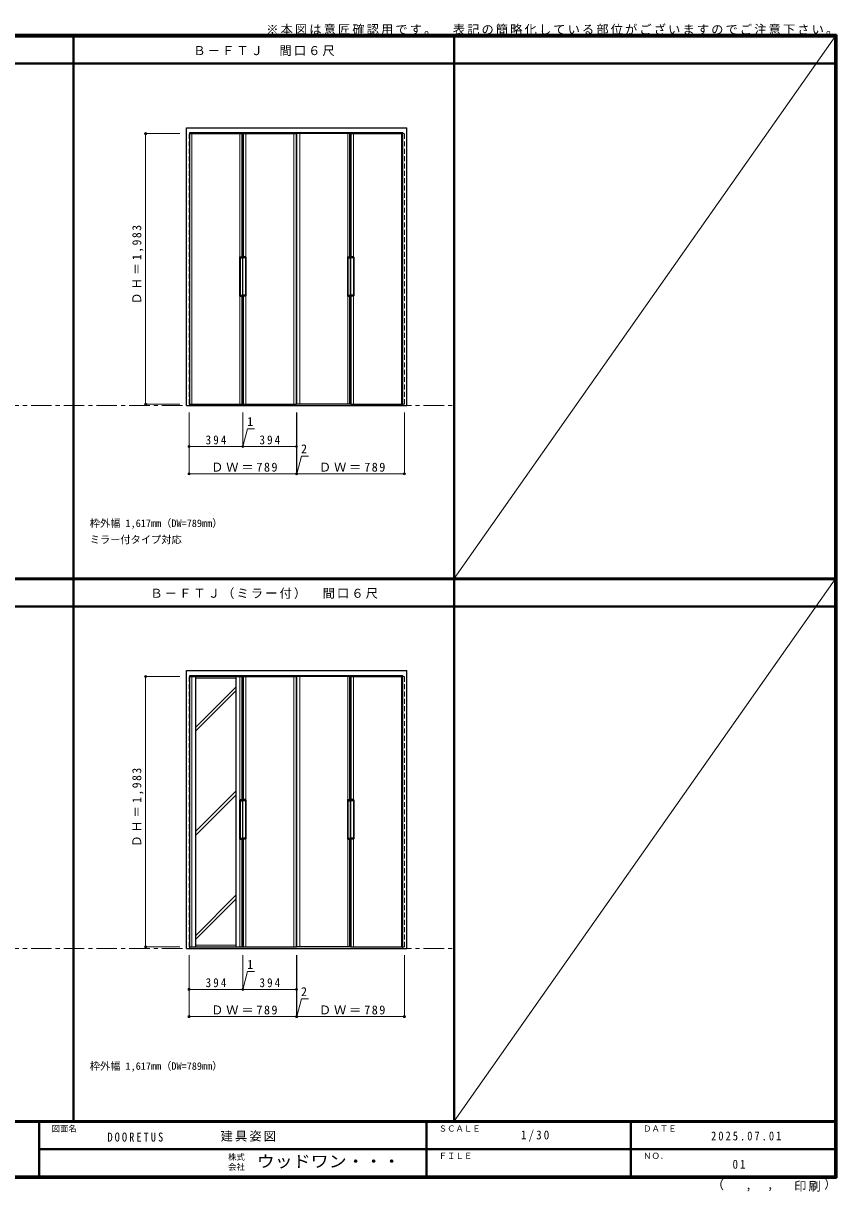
# Model space of a CAD drawing. Units: millimetres, scale not verified. Extents: x -6000 to 5700, y -4307 to 4260.
# Drawn here: x -267 to 5700, y -4307 to 4260 of the extents above; entities that cross this region are included whole.
import ezdxf
from ezdxf.enums import TextEntityAlignment as Align

# ---------------------------------------------------------------- set-up
doc = ezdxf.new("R2010")
doc.units = ezdxf.units.MM
doc.header["$LTSCALE"] = 30
doc.header["$PDMODE"] = 32
doc.header["$PDSIZE"] = 15
doc.linetypes.add('CHAIN1', pattern=[8, 5, -1, 1, -1])
doc.linetypes.add('DASHED1', pattern=[1.8, 1.2, -0.6])
for name, color, linetype, lineweight in [('0-1_通り芯', 7, 'CHAIN1', 18), ('0-2_扉', 3, 'Continuous', 25), ('0-3_仕上げ', 7, 'Continuous', 18), ('0-4_枠', 3, 'Continuous', 25), ('0-B_寸法', 7, 'Continuous', 9), ('0-C_ハッチ', 4, 'Continuous', 9), ('F-1_枠', 6, 'Continuous', 40), ('F-A_文字', 7, 'Continuous', 18)]:
    doc.layers.add(name, color=color, linetype=linetype, lineweight=lineweight)
doc.layers.add('0-A_文字', color=7, linetype='Continuous')
doc.styles.add('ＭＳ ゴシック', font='')
doc.styles.get('ＭＳ ゴシック').set_extended_font_data('MS Gothic')

msp = doc.modelspace()

# ---------------------------------------------------------------- linework, layer by layer
at = {"layer": '0-1_通り芯'}
for p, q in [((-5490, 1457), (2895, 1457)), ((-5490, -2523.5), (2895, -2523.5))]:
    msp.add_line(p, q, dxfattribs=at)
at = {"layer": '0-2_扉', "color": 4, "linetype": 'DASHED1', "lineweight": 9}
for p, q in [((948.5, 1468.5), (948.5, 3451.5)), ((954, 3451.5), (948.5, 3451.5)), ((2517, 3451.5), (2528.5, 3451.5)), ((2528.5, 1468.5), (2528.5, 3451.5)), ((954, 1468.5), (948.5, 1468.5)), ((2517, 1468.5), (2528.5, 1468.5)), ((948.5, -2512), (948.5, -529)), ((954, -529), (948.5, -529)), ((2517, -529), (2528.5, -529)), ((2528.5, -2512), (2528.5, -529)), ((954, -2512), (948.5, -2512)), ((2517, -2512), (2528.5, -2512))]:
    msp.add_line(p, q, dxfattribs=at)
at = {"layer": '0-2_扉'}
for p, q in [((954, 3451.5), (1342.5, 3451.5)), ((1338.5, 2548.5), (1338.5, 3451.5)), ((1342.5, 1468.5), (1342.5, 3451.5)), ((1343.5, 1468.5), (1343.5, 3451.5)), ((1343.5, 3451.5), (1737.5, 3451.5)), ((1347.5, 2548.5), (1347.5, 3451.5)), ((1737.5, 1468.5), (1737.5, 3451.5)), ((1739.5, 1468.5), (1739.5, 3451.5)), ((2133.5, 3451.5), (1739.5, 3451.5)), ((2129.5, 2548.5), (2129.5, 3451.5)), ((2133.5, 1468.5), (2133.5, 3451.5)), ((2134.5, 1468.5), (2134.5, 3451.5)), ((2134.5, 3451.5), (2517, 3451.5)), ((2138.5, 2548.5), (2138.5, 3451.5)), ((1319.5, 2545.5), (1319.5, 2261.5)), ((1322.5, 2548.5), (1342.5, 2548.5)), ((1322.5, 2537.5), (1322.5, 2269.5)), ((1325.5, 2540.5), (1339.5, 2540.5)), ((1342.5, 2548.5), (1342.5, 2543.5)), ((1342.5, 2543.5), (1342.5, 2545)), ((1342.5, 2543.5), (1342.5, 2545)), ((1363.5, 2548.5), (1343.5, 2548.5)), ((1343.5, 2548.5), (1343.5, 2543.5)), ((1343.5, 2543.5), (1343.5, 2545)), ((1343.5, 2543.5), (1343.5, 2545)), ((1360.5, 2540.5), (1346.5, 2540.5)), ((1363.5, 2537.5), (1363.5, 2269.5)), ((1366.5, 2545.5), (1366.5, 2261.5)), ((2110.5, 2545.5), (2110.5, 2261.5)), ((2113.5, 2548.5), (2133.5, 2548.5)), ((2113.5, 2537.5), (2113.5, 2269.5)), ((2116.5, 2540.5), (2130.5, 2540.5)), ((2133.5, 2548.5), (2133.5, 2543.5)), ((2133.5, 2543.5), (2133.5, 2545)), ((2133.5, 2543.5), (2133.5, 2545)), ((2154.5, 2548.5), (2134.5, 2548.5)), ((2134.5, 2548.5), (2134.5, 2543.5)), ((2134.5, 2543.5), (2134.5, 2545)), ((2134.5, 2543.5), (2134.5, 2545)), ((2151.5, 2540.5), (2137.5, 2540.5)), ((2154.5, 2537.5), (2154.5, 2269.5)), ((2157.5, 2545.5), (2157.5, 2261.5)), ((1322.5, 2258.5), (1342.5, 2258.5)), ((1325.5, 2266.5), (1339.5, 2266.5)), ((1338.5, 1468.5), (1338.5, 2258.5)), ((1342.5, 2263.5), (1342.5, 2262)), ((1342.5, 2263.5), (1342.5, 2262)), ((1342.5, 2263.5), (1342.5, 2262)), ((1342.5, 2258.5), (1342.5, 2263.5)), ((1343.5, 2263.5), (1343.5, 2262)), ((1343.5, 2263.5), (1343.5, 2262)), ((1343.5, 2263.5), (1343.5, 2262)), ((1343.5, 2258.5), (1343.5, 2263.5)), ((1363.5, 2258.5), (1343.5, 2258.5)), ((1360.5, 2266.5), (1346.5, 2266.5)), ((1347.5, 1468.5), (1347.5, 2258.5)), ((2113.5, 2258.5), (2133.5, 2258.5)), ((2116.5, 2266.5), (2130.5, 2266.5)), ((2129.5, 1468.5), (2129.5, 2258.5)), ((2133.5, 2263.5), (2133.5, 2262)), ((2133.5, 2263.5), (2133.5, 2262)), ((2133.5, 2263.5), (2133.5, 2262)), ((2133.5, 2258.5), (2133.5, 2263.5)), ((2134.5, 2263.5), (2134.5, 2262)), ((2134.5, 2263.5), (2134.5, 2262)), ((2134.5, 2263.5), (2134.5, 2262)), ((2134.5, 2258.5), (2134.5, 2263.5)), ((2154.5, 2258.5), (2134.5, 2258.5)), ((2151.5, 2266.5), (2137.5, 2266.5)), ((2138.5, 1468.5), (2138.5, 2258.5)), ((954, 1468.5), (1342.5, 1468.5)), ((1343.5, 1468.5), (1737.5, 1468.5)), ((2133.5, 1468.5), (1739.5, 1468.5)), ((2134.5, 1468.5), (2517, 1468.5)), ((954, -529), (1342.5, -529)), ((1338.5, -1432), (1338.5, -529)), ((1342.5, -2512), (1342.5, -529)), ((1343.5, -2512), (1343.5, -529)), ((1343.5, -529), (1737.5, -529)), ((1347.5, -1432), (1347.5, -529)), ((1737.5, -2512), (1737.5, -529)), ((1739.5, -2512), (1739.5, -529)), ((2133.5, -529), (1739.5, -529)), ((2129.5, -1432), (2129.5, -529)), ((2133.5, -2512), (2133.5, -529)), ((2134.5, -2512), (2134.5, -529)), ((2134.5, -529), (2517, -529)), ((2138.5, -1432), (2138.5, -529)), ((1319.5, -1435), (1319.5, -1719)), ((1322.5, -1432), (1342.5, -1432)), ((1322.5, -1443), (1322.5, -1711)), ((1325.5, -1440), (1339.5, -1440)), ((1342.5, -1432), (1342.5, -1437)), ((1342.5, -1437), (1342.5, -1435.5)), ((1342.5, -1437), (1342.5, -1435.5)), ((1363.5, -1432), (1343.5, -1432)), ((1343.5, -1432), (1343.5, -1437)), ((1343.5, -1437), (1343.5, -1435.5)), ((1343.5, -1437), (1343.5, -1435.5)), ((1360.5, -1440), (1346.5, -1440)), ((1363.5, -1443), (1363.5, -1711)), ((1366.5, -1435), (1366.5, -1719)), ((2110.5, -1435), (2110.5, -1719)), ((2113.5, -1432), (2133.5, -1432)), ((2113.5, -1443), (2113.5, -1711)), ((2116.5, -1440), (2130.5, -1440)), ((2133.5, -1432), (2133.5, -1437)), ((2133.5, -1437), (2133.5, -1435.5)), ((2133.5, -1437), (2133.5, -1435.5)), ((2154.5, -1432), (2134.5, -1432)), ((2134.5, -1432), (2134.5, -1437)), ((2134.5, -1437), (2134.5, -1435.5)), ((2134.5, -1437), (2134.5, -1435.5)), ((2151.5, -1440), (2137.5, -1440)), ((2154.5, -1443), (2154.5, -1711)), ((2157.5, -1435), (2157.5, -1719)), ((1322.5, -1722), (1342.5, -1722)), ((1325.5, -1714), (1339.5, -1714)), ((1338.5, -2512), (1338.5, -1722)), ((1342.5, -1717), (1342.5, -1718.5)), ((1342.5, -1717), (1342.5, -1718.5)), ((1342.5, -1717), (1342.5, -1718.5)), ((1342.5, -1722), (1342.5, -1717)), ((1343.5, -1717), (1343.5, -1718.5)), ((1343.5, -1717), (1343.5, -1718.5)), ((1343.5, -1717), (1343.5, -1718.5)), ((1343.5, -1722), (1343.5, -1717)), ((1363.5, -1722), (1343.5, -1722)), ((1360.5, -1714), (1346.5, -1714)), ((1347.5, -2512), (1347.5, -1722)), ((2113.5, -1722), (2133.5, -1722)), ((2116.5, -1714), (2130.5, -1714)), ((2129.5, -2512), (2129.5, -1722)), ((2133.5, -1717), (2133.5, -1718.5)), ((2133.5, -1717), (2133.5, -1718.5)), ((2133.5, -1717), (2133.5, -1718.5)), ((2133.5, -1722), (2133.5, -1717)), ((2134.5, -1717), (2134.5, -1718.5)), ((2134.5, -1717), (2134.5, -1718.5)), ((2134.5, -1717), (2134.5, -1718.5)), ((2134.5, -1722), (2134.5, -1717)), ((2154.5, -1722), (2134.5, -1722)), ((2151.5, -1714), (2137.5, -1714)), ((2138.5, -2512), (2138.5, -1722)), ((954, -2512), (1342.5, -2512)), ((1343.5, -2512), (1737.5, -2512)), ((2133.5, -2512), (1739.5, -2512)), ((2134.5, -2512), (2517, -2512))]:
    msp.add_line(p, q, dxfattribs=at)
for centre, start, end in [((1322.5, 2545.5), 90, 180), ((1325.5, 2537.5), 90, 180), ((1339.5, 2543.5), 270, 0), ((1346.5, 2543.5), 180, 270), ((1360.5, 2537.5), 0, 90), ((1363.5, 2545.5), 0, 90), ((2113.5, 2545.5), 90, 180), ((2116.5, 2537.5), 90, 180), ((2130.5, 2543.5), 270, 0), ((2137.5, 2543.5), 180, 270), ((2151.5, 2537.5), 0, 90), ((2154.5, 2545.5), 0, 90), ((1322.5, 2261.5), 180, 270), ((1325.5, 2269.5), 180, 270), ((1339.5, 2263.5), 0, 90), ((1346.5, 2263.5), 90, 180), ((1360.5, 2269.5), 270, 0), ((1363.5, 2261.5), 270, 0), ((2113.5, 2261.5), 180, 270), ((2116.5, 2269.5), 180, 270), ((2130.5, 2263.5), 0, 90), ((2137.5, 2263.5), 90, 180), ((2151.5, 2269.5), 270, 0), ((2154.5, 2261.5), 270, 0), ((1322.5, -1435), 90, 180), ((1325.5, -1443), 90, 180), ((1339.5, -1437), 270, 0), ((1346.5, -1437), 180, 270), ((1360.5, -1443), 0, 90), ((1363.5, -1435), 0, 90), ((2113.5, -1435), 90, 180), ((2116.5, -1443), 90, 180), ((2130.5, -1437), 270, 0), ((2137.5, -1437), 180, 270), ((2151.5, -1443), 0, 90), ((2154.5, -1435), 0, 90), ((1325.5, -1711), 180, 270), ((1360.5, -1711), 270, 0), ((2116.5, -1711), 180, 270), ((2151.5, -1711), 270, 0), ((1322.5, -1719), 180, 270), ((1339.5, -1717), 0, 90), ((1346.5, -1717), 90, 180), ((1363.5, -1719), 270, 0), ((2113.5, -1719), 180, 270), ((2130.5, -1717), 0, 90), ((2137.5, -1717), 90, 180), ((2154.5, -1719), 270, 0)]:
    msp.add_arc(centre, 3, start, end, dxfattribs=at)
at = {"layer": '0-3_仕上げ'}
for p, q in [((969.5, 1468.5), (969.5, 3451.5)), ((1321.5, 2548.5), (1321.5, 3451.5)), ((1364.5, 2548.33), (1364.5, 3451.5)), ((1716.5, 1468.5), (1716.5, 3451.5)), ((1760.5, 1468.5), (1760.5, 3451.5)), ((2112.5, 2548.5), (2112.5, 3451.5)), ((2155.5, 2548.33), (2155.5, 3451.5)), ((2507.5, 1468.5), (2507.5, 3451.5)), ((1321.5, 1468.5), (1321.5, 2258.5)), ((1364.5, 1468.5), (1364.5, 2258.67)), ((2112.5, 1468.5), (2112.5, 2258.5)), ((2155.5, 1468.5), (2155.5, 2258.67)), ((969.5, -2512), (969.5, -529)), ((997.5, -541), (1293.5, -541)), ((1321.5, -1432), (1321.5, -529)), ((1364.5, -1432.17), (1364.5, -529)), ((1716.5, -2512), (1716.5, -529)), ((1760.5, -2512), (1760.5, -529)), ((2112.5, -1432), (2112.5, -529)), ((2155.5, -1432.17), (2155.5, -529)), ((2507.5, -2512), (2507.5, -529)), ((1321.5, -2512), (1321.5, -1722)), ((1364.5, -2512), (1364.5, -1721.83)), ((2112.5, -2512), (2112.5, -1722)), ((2155.5, -2512), (2155.5, -1721.83)), ((997.5, -2500), (1293.5, -2500))]:
    msp.add_line(p, q, dxfattribs=at)
at = {"layer": '0-3_仕上げ', "color": 3, "lineweight": 25}
for p, q in [((997.5, -2512), (997.5, -529)), ((1293.5, -2512), (1293.5, -529))]:
    msp.add_line(p, q, dxfattribs=at)
at = {"layer": '0-4_枠'}
for p, q in [((930, 1457), (930, 3495)), ((930, 3495), (2547, 3495)), ((954, 1457), (954, 3459)), ((954, 3459), (2517, 3459)), ((2517, 1457), (2517, 3459)), ((2547, 1457), (2547, 3495)), ((930, 1457), (2547, 1457)), ((930, -2523.5), (930, -485.5)), ((930, -485.5), (2547, -485.5)), ((2547, -2523.5), (2547, -485.5)), ((954, -2523.5), (954, -521.5)), ((954, -521.5), (2517, -521.5)), ((2517, -2523.5), (2517, -521.5)), ((930, -2523.5), (2547, -2523.5))]:
    msp.add_line(p, q, dxfattribs=at)
at = {"layer": '0-B_寸法', "color": 4}
for p, q in [((630, 3451.5), (880, 3451.5)), ((630, 3451.5), (630, 1468.5)), ((630, 1468.5), (880, 1468.5)), ((948.5, 957), (948.5, 1407)), ((1342.5, 1157), (1342.5, 1407)), ((1343.5, 1157), (1343.5, 1407)), ((1737.5, 957), (1737.5, 1407)), ((1739.5, 957), (1739.5, 1407)), ((2528.5, 957), (2528.5, 1407)), ((1343, 1157), (1377.95, 1287.43)), ((1377.95, 1287.43), (1428.73, 1287.43)), ((948.5, 1157), (1342.5, 1157)), ((1342.5, 1157), (1343.5, 1157)), ((1343.5, 1157), (1737.5, 1157)), ((1738.5, 957), (1773.45, 1087.43)), ((1773.45, 1087.43), (1824.23, 1087.43)), ((948.5, 957), (1737.5, 957)), ((1737.5, 957), (1739.5, 957)), ((1739.5, 957), (2528.5, 957)), ((630, -529), (880, -529)), ((630, -529), (630, -2512)), ((630, -2512), (880, -2512)), ((948.5, -3023.5), (948.5, -2573.5)), ((1342.5, -2823.5), (1342.5, -2573.5)), ((1343.5, -2823.5), (1343.5, -2573.5)), ((1737.5, -3023.5), (1737.5, -2573.5)), ((1739.5, -3023.5), (1739.5, -2573.5)), ((2528.5, -3023.5), (2528.5, -2573.5)), ((1343, -2823.5), (1377.95, -2693.07)), ((1377.95, -2693.07), (1428.73, -2693.07)), ((948.5, -2823.5), (1342.5, -2823.5)), ((1342.5, -2823.5), (1343.5, -2823.5)), ((1343.5, -2823.5), (1737.5, -2823.5)), ((1738.5, -3023.5), (1773.45, -2893.07)), ((1773.45, -2893.07), (1824.23, -2893.07)), ((948.5, -3023.5), (1737.5, -3023.5)), ((1737.5, -3023.5), (1739.5, -3023.5)), ((1739.5, -3023.5), (2528.5, -3023.5))]:
    msp.add_line(p, q, dxfattribs=at)
at = {"layer": '0-B_寸法'}
for p in [(630, 3451.5), (630, 1468.5), (948.5, 1157), (1342.5, 1157), (1343.5, 1157), (1737.5, 1157), (948.5, 957), (1737.5, 957), (1739.5, 957), (2528.5, 957), (630, -529), (630, -2512), (948.5, -2823.5), (1342.5, -2823.5), (1343.5, -2823.5), (1737.5, -2823.5), (948.5, -3023.5), (1737.5, -3023.5), (1739.5, -3023.5), (2528.5, -3023.5)]:
    msp.add_point(p, dxfattribs=at)
at = {"layer": '0-C_ハッチ'}
for p, q in [((1293.5, -604.68), (997.5, -900.68)), ((1293.5, -632.97), (997.5, -928.97)), ((1293.5, -1368.36), (997.5, -1664.36)), ((1293.5, -1396.64), (997.5, -1692.64)), ((1293.5, -2131.64), (997.5, -2427.64)), ((1293.5, -2159.93), (997.5, -2455.93))]:
    msp.add_line(p, q, dxfattribs=at)
at = {"layer": 'F-1_枠'}
for p, q in [((-6000, 4175), (5700, 4175)), ((-6000, 4170), (5700, 4170)), ((-6000, 4165), (5700, 4165)), ((100, -3790), (100, 4175)), ((2895, -3790), (2895, 4175)), ((5690, 4175), (5690, -4205)), ((5695, 4175), (5695, -4205)), ((5700, 4175), (5700, -4205)), ((-6000, 3965), (5690, 3965)), ((-5990, 190.5), (5690, 190.5)), ((-5990, 187.5), (5690, 187.5)), ((-5990, 184.5), (5690, 184.5)), ((-5990, -15.5), (5690, -15.5)), ((5700, -3790), (-6000, -3790)), ((5700, -3795), (-6000, -3795)), ((-150, -3795), (-150, -4195)), ((2690, -3795), (2690, -4195)), ((4190, -3795), (4190, -4195)), ((-150, -3995), (5690, -3995.01)), ((5700, -4195), (-6000, -4195)), ((5700, -4200), (-6000, -4200)), ((5700, -4205), (-6000, -4205))]:
    msp.add_line(p, q, dxfattribs=at)
at = {"layer": 'F-A_文字'}
for p, q in [((5690, 4165), (2895, 190.5)), ((5690, 184.5), (2895, -3790))]:
    msp.add_line(p, q, dxfattribs=at)

# ---------------------------------------------------------------- texts
at = {"layer": '0-2_扉', "color": 7, "insert": (1515, 4175), "char_height": 65.98, "attachment_point": 7, "style": 'ＭＳ ゴシック'}
msp.add_mtext('\\T1.17;※本図は意匠確認用です。\u3000表記の簡略化している部位がございますのでご注意下さい。', dxfattribs=at)
at = {"layer": '0-A_文字', "style": 'ＭＳ ゴシック'}
for s, p in [('枠外幅 1,617mm（DW=789mm）', (220, 550.5)), ('ミラー付タイプ対応', (220, 430.5)), ('枠外幅 1,617mm（DW=789mm）', (220, -3430))]:
    msp.add_text(s, height=54.99, dxfattribs=at).set_placement(p, align=Align.BOTTOM_LEFT)
at = {"layer": '0-A_文字', "char_height": 65.98, "attachment_point": 7, "style": 'ＭＳ ゴシック'}
for s, insert in [('\\T1.17;Ｂ－ＦＴＪ\u3000間口６尺', (980, 4020)), ('\\T1.17;Ｂ－ＦＴＪ（ミラー付）\u3000間口６尺', (665, 39.5))]:
    msp.add_mtext(s, dxfattribs=dict(at, insert=insert))
at = {"layer": '0-B_寸法', "style": 'ＭＳ ゴシック'}
for s, p in [('1', (1374.2, 1287.43)), ('2', (1769.7, 1087.43)), ('1', (1374.2, -2693.07)), ('2', (1769.7, -2893.07))]:
    msp.add_text(s, height=65.98, dxfattribs=at).set_placement(p, align=Align.BOTTOM_LEFT)
at = {"layer": '0-B_寸法', "char_height": 65.98, "attachment_point": 7, "rotation": 90, "style": 'ＭＳ ゴシック'}
for insert in [(615, 2201), (615, -1779.5)]:
    msp.add_mtext('\\T1.26;\\W0.95;ＤＨ＝1,983', dxfattribs=dict(at, insert=insert))
at = {"layer": '0-B_寸法', "char_height": 65.98, "attachment_point": 7, "style": 'ＭＳ ゴシック'}
for s, insert in [('\\T1.38;\\W0.9;394', (1070.5, 1172)), ('\\T1.38;\\W0.9;394', (1465.5, 1172)), ('\\T1.23;ＤＷ＝789', (1110.5, 972)), ('\\T1.23;ＤＷ＝789', (1901.5, 972)), ('\\T1.38;\\W0.9;394', (1070.5, -2808.5)), ('\\T1.38;\\W0.9;394', (1465.5, -2808.5)), ('\\T1.23;ＤＷ＝789', (1110.5, -3008.5)), ('\\T1.23;ＤＷ＝789', (1901.5, -3008.5))]:
    msp.add_mtext(s, dxfattribs=dict(at, insert=insert))
at = {"layer": 'F-A_文字', "style": 'ＭＳ ゴシック'}
for s, height, p in [('図面名', 43.99, (-60, -3880)), ('ＳＣＡＬＥ', 43.99, (2780, -3880)), ('ＤＡＴＥ', 43.99, (4280, -3880)), ('株式', 43.99, (1235, -4089)), ('ＦＩＬＥ', 43.99, (2780, -4080)), ('ＮＯ．', 43.99, (4280, -4080)), ('会社', 43.99, (1235, -4161)), ('（', 65.98, (4784.03, -4308.31)), (',', 65.98, (5031.28, -4308.31)), (',', 65.98, (5190.2, -4305.53)), ('）', 65.98, (5608.4, -4304.13))]:
    msp.add_text(s, height=height, dxfattribs=at).set_placement(p, align=Align.BOTTOM_LEFT)
at = {"layer": 'F-A_文字', "style": 'ＭＳ ゴシック', "width": 1.1}
msp.add_text('ウッドワン・・・', height=87.98, dxfattribs=at).set_placement((1445, -4155), align=Align.BOTTOM_LEFT)
at = {"layer": 'F-A_文字', "char_height": 65.98, "attachment_point": 7, "style": 'ＭＳ ゴシック'}
for s, insert in [('\\T1.38;\\W0.9;1/30', (3383.75, -3940)), ('\\T1.39;\\W0.85;DOORETUS', (350, -3940.79)), ('\\T1.17;建具姿図', (1180.42, -3940)), ('\\T1.39;\\W0.85;2025.07.01', (4778.75, -3932.5)), ('\\T1.36;\\W0.9;01', (4936.25, -4140)), ('\\T1.17;印刷', (5388.15, -4306.92))]:
    msp.add_mtext(s, dxfattribs=dict(at, insert=insert))

doc.saveas('drawing.dxf')
